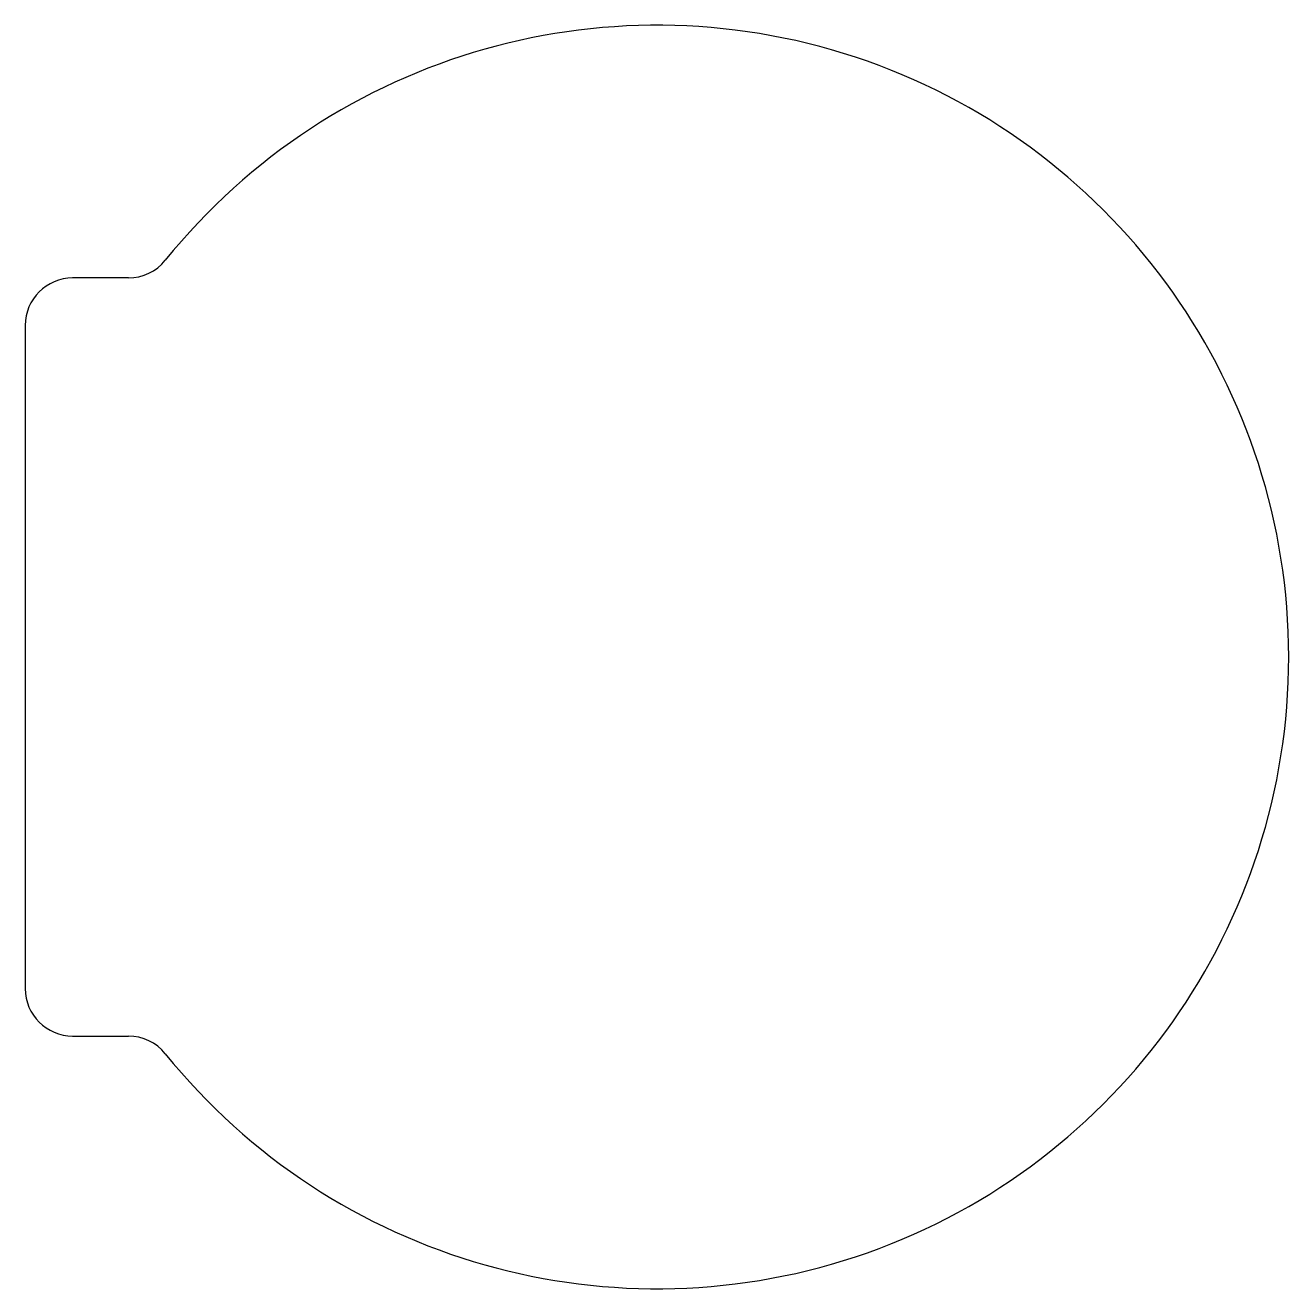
# Model space of a CAD drawing. Header units: millimetres. Extents: x -10 to 10, y -10 to 10.
import ezdxf

# ---------------------------------------------------------------- set-up
doc = ezdxf.new("R2010")
doc.units = ezdxf.units.MM
doc.layers.get('0').update_dxf_attribs({"lineweight": 25, "true_color": 0xffffff})

msp = doc.modelspace()

# ---------------------------------------------------------------- linework, layer by layer
for p, q in [((-8.367, 6), (-9.25, 6)), ((-10, 5.25), (-10, -5.25)), ((-9.25, -6), (-8.367, -6))]:
    msp.add_line(p, q)
for centre, radius, start, end in [((0, 0), 10, 218.8959, 141.1041), ((-8.367, 6.75), 0.75, 270, 321.1041), ((-9.25, 5.25), 0.75, 90, 180), ((-9.25, -5.25), 0.75, 180, 270), ((-8.367, -6.75), 0.75, 38.8959, 90)]:
    msp.add_arc(centre, radius, start, end)

doc.saveas('drawing.dxf')
